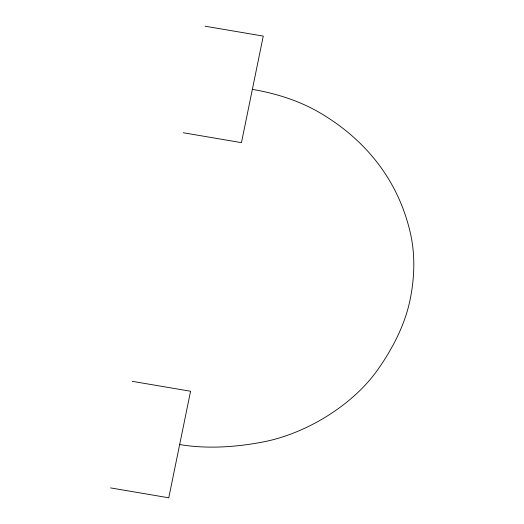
<?xml version="1.0" encoding="UTF-8"?>
<svg xmlns="http://www.w3.org/2000/svg" width="524" height="524" viewBox="0 0 524 524"><rect width="100%" height="100%" fill="white"/><g stroke="black" fill="none" stroke-linecap="round" stroke-linejoin="round"><path stroke-width="0.79" d="M205.061 26.2L263.271 36.097L241.459 142.646L183.249 132.749M132.362 381.354L190.572 391.251L168.767 497.8L110.557 487.903M252.365 89.375A381.236 211.526 -30 0 1 320.793 113.315A575.948 319.561 -30 0 1 410.331 232.892A381.236 211.526 -30 0 1 410.05 299.951A243.424 135.061 -30 0 1 377.195 370.481A115.431 64.046 -30 0 1 263.376 441.909A243.424 135.061 -30 0 1 179.667 444.529"/></g></svg>
